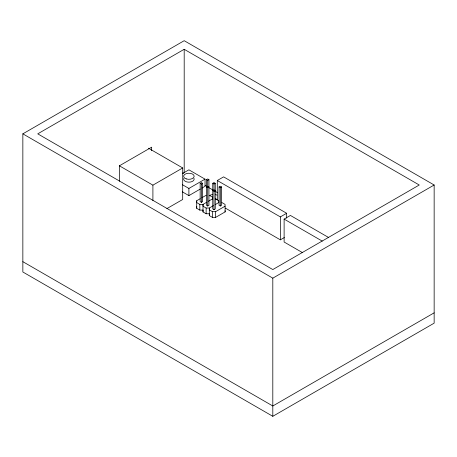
<?xml version="1.0" encoding="UTF-8"?>
<svg xmlns="http://www.w3.org/2000/svg" width="457" height="457" viewBox="0 0 457 457"><rect width="100%" height="100%" fill="white"/><g stroke="black" fill="none" stroke-linecap="round" stroke-linejoin="round"><path stroke-width="0.69" d="M202.999 210.117L199.829 210.111L196.704 208.306L196.716 206.467M200.217 198.715L196.716 200.737L196.704 202.577L199.829 204.382L202.999 204.388L206.57 202.325M209.306 213.762L206.136 213.756L203.011 211.945L203.017 210.106M221.925 202.577L225.05 204.382L225.124 211.905L215.607 217.401L212.442 217.395L209.312 215.59L209.323 213.75M22.85 133.844L184.194 40.696L434.15 185.005L434.15 323.156L272.806 416.304L22.85 271.995L22.85 133.844L272.806 278.153L434.15 185.005M184.194 49.293L37.742 133.844L272.806 269.556L419.258 185.005L184.194 49.293L184.194 172.866M119.306 165.754L152.906 185.154L182.697 167.959L182.697 199.486L166.891 208.609M182.326 173.614L188.901 169.821L205.033 179.138L205.033 186.302L202.045 188.027M182.326 184.657L188.901 188.45L205.033 179.138M200.155 183.303L201.394 182.583L202.634 183.303L202.634 201.646L201.394 202.36L200.155 201.646L200.155 183.303L201.394 184.017L202.634 183.303M206.461 179.658L207.701 178.944L208.94 179.658L208.94 205.284L207.701 205.998L206.461 205.284L206.461 179.658L207.701 180.378L208.94 179.658M182.326 191.82L188.901 195.619L200.252 189.061M217.298 199.966L217.298 180.509L223.604 176.87L286.648 213.27L286.648 218.138M212.762 183.303L214.007 182.583L215.247 183.303L215.247 208.923L214.007 209.643L212.762 208.923L212.762 183.303L214.007 184.017L215.247 183.303M207.701 187.656L208.94 186.942L207.701 186.222L206.461 186.942L207.701 187.656L207.701 205.998M219.069 186.942L220.308 186.222L221.548 186.942L221.548 205.284L220.308 205.998L219.069 205.284L219.069 186.942L220.308 187.656L221.548 186.942M201.971 197.698L206.061 195.339M214.007 191.294L215.247 190.58L214.007 189.866L212.762 190.58L214.007 191.294L214.007 209.643M208.352 201.297L212.516 198.892L212.442 197.098L209.312 195.293M213.465 205.621L209.306 208.026L206.136 208.021L203.011 206.216L203.017 204.376L203.011 211.945M215.161 204.645L218.817 202.531L218.743 200.743L215.618 198.938M209.312 215.59L209.323 208.015L209.312 209.854L212.442 211.66L215.607 211.665L225.124 206.176M217.298 180.509L280.347 216.909L286.648 213.27M302.568 252.675L284.117 242.021L284.117 219.092L290.423 215.447L328.56 237.469M225.335 208.078L280.347 239.839L284.357 237.526M434.15 312.839L272.806 405.987L22.85 261.678M284.117 219.092L322.254 241.107M148.479 148.205L182.697 167.959M205.062 185.456L206.912 186.525M208.763 187.593L213.088 190.089M214.944 191.163L217.412 192.586M225.073 210.711L225.124 211.905M280.347 216.909L280.347 239.839M272.806 278.153L272.806 416.304M220.308 187.656L220.308 205.998M215.607 211.665L215.607 217.401M214.007 184.017L214.007 190.369M212.442 197.098L212.442 199.012M212.442 211.66L212.442 217.395M207.701 180.378L207.701 186.724M206.136 208.021L206.136 213.756M201.394 184.017L201.394 202.36M199.829 204.382L199.829 210.111M196.716 200.737L196.704 208.306M188.901 188.45L188.901 195.619M152.906 185.154L152.906 200.566M151.667 150.684L151.667 147.177L119.397 165.805L119.397 181.252M182.657 173.112A3.513 2.028 0 0 1 183.543 173.249M209.129 195.87A5.615 3.245 0 0 1 212.756 194.545M215.653 194.693A5.615 3.245 0 0 1 216.949 195.082M215.653 198.989A5.615 3.245 0 0 1 216.949 199.383M193.985 178.35A5.267 3.039 0 0 1 188.901 182.177A5.267 3.039 0 0 1 183.817 178.35M186.267 178.904A5.267 3.039 0 0 0 194.168 176.271A5.267 3.039 0 0 0 186.267 173.637A5.267 3.039 0 0 0 186.267 178.904"/></g></svg>
